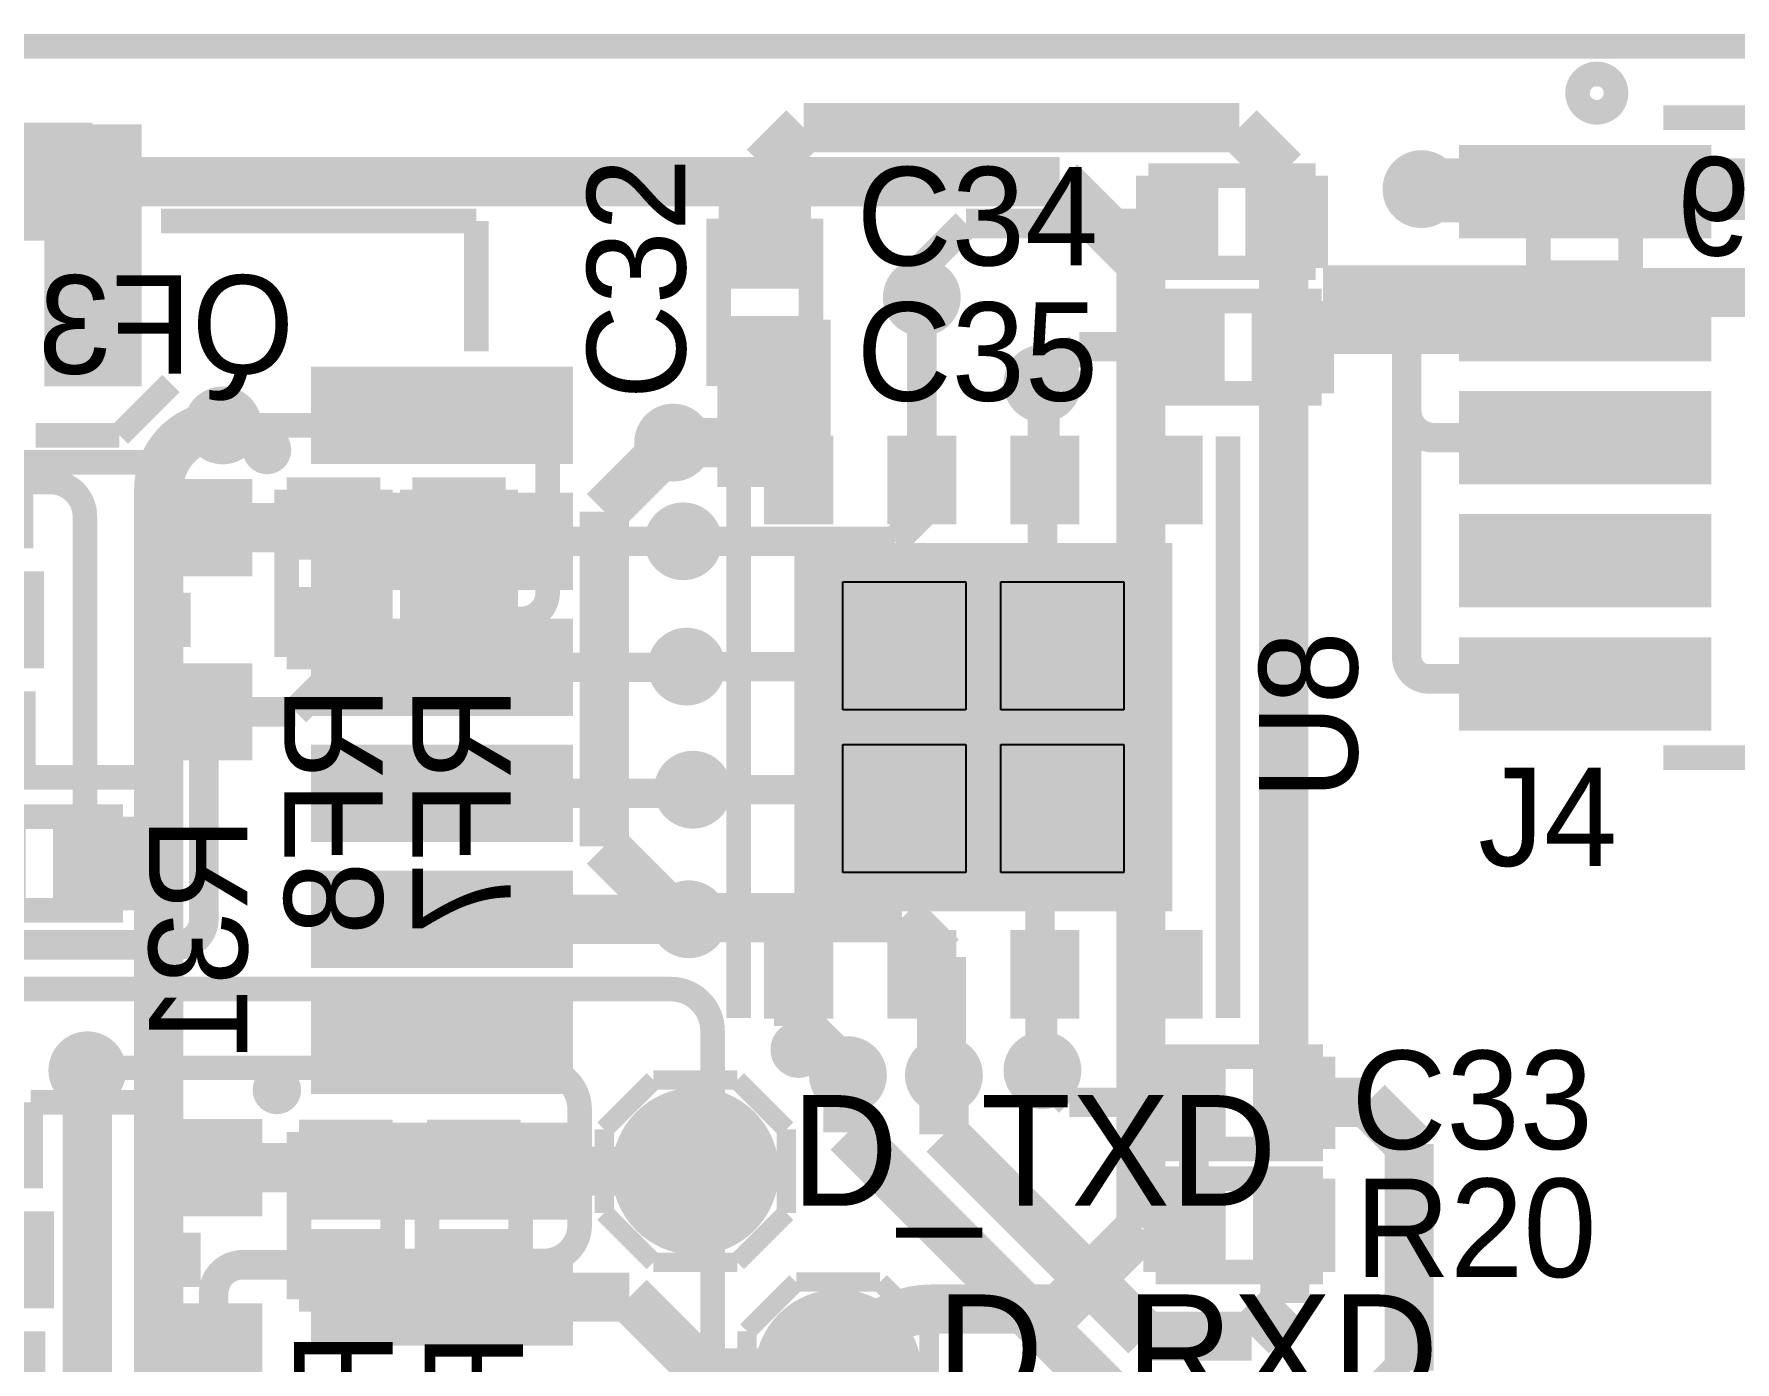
# Model space of a CAD drawing. Header units: millimetres. Extents: x 2.38 to 5.41, y 1.88 to 4.71.
# Drawn here: x 3.759 to 4.45, y 4.005 to 4.544 of the extents above; entities that cross this region are included whole.
import ezdxf

# ---------------------------------------------------------------- set-up
doc = ezdxf.new("R2010")
doc.units = ezdxf.units.MM
doc.header["$MEASUREMENT"] = 0
for name, color, linetype in [('BottomLayer', 5, 'Continuous'), ('BottomOverlay', 54, 'Continuous'), ('BottomPaste', 16, 'Continuous'), ('BottomSolder', 6, 'Continuous'), ('Mechanical2', 216, 'Continuous'), ('MultiLayer', 9, 'Continuous'), ('TopLayer', 1, 'Continuous'), ('TopOverlay', 2, 'Continuous'), ('TopPaste', 8, 'Continuous'), ('TopSolder', 216, 'Continuous'), ('ViaHoleLayer', 16, 'Continuous')]:
    doc.layers.add(name, color=color, linetype=linetype)

# ---------------------------------------------------------------- blocks, each defined once
blk = doc.blocks.new('TEST_POINT_3')
at = {"layer": 'TopLayer', "const_width": 0.03}
blk.add_lwpolyline([(-0.015, 0, 1), (0.015, 0, 1)], format="xyb", close=True, dxfattribs=at)
at = {"layer": 'TopOverlay', "const_width": 0.00787}
for points in [[(-0.037, 0.017), (-0.017, 0.037)], [(-0.017, 0.037), (0.017, 0.037)], [(-0.017, 0.037), (0.017, 0.037)], [(0.017, 0.037), (0.037, 0.017)], [(-0.037, -0.017), (-0.037, 0.017)], [(0.037, -0.017), (0.037, 0.017)], [(-0.037, -0.017), (-0.017, -0.037)], [(0.017, -0.037), (0.037, -0.017)], [(-0.017, -0.037), (0.017, -0.037)], [(-0.017, -0.037), (0.017, -0.037)]]:
    blk.add_lwpolyline(points, dxfattribs=at)
at = {"layer": 'TopPaste', "const_width": 0.03}
blk.add_lwpolyline([(-0.015, 0, 1), (0.015, 0, 1)], format="xyb", close=True, dxfattribs=at)
at = {"layer": 'TopSolder', "const_width": 0.034}
blk.add_lwpolyline([(-0.017, 0, 1), (0.017, 0, 1)], format="xyb", close=True, dxfattribs=at)
blk = doc.blocks.new('TEST_POINT_4')
at = {"layer": 'TopLayer', "const_width": 0.03}
blk.add_lwpolyline([(-0.015, 0, 1), (0.015, 0, 1)], format="xyb", close=True, dxfattribs=at)
at = {"layer": 'TopOverlay', "const_width": 0.00787}
for points in [[(-0.037, 0.017), (-0.017, 0.037)], [(-0.017, 0.037), (0.017, 0.037)], [(-0.017, 0.037), (0.017, 0.037)], [(0.017, 0.037), (0.037, 0.017)], [(-0.037, -0.017), (-0.037, 0.017)], [(0.037, -0.017), (0.037, 0.017)], [(-0.037, -0.017), (-0.017, -0.037)], [(0.017, -0.037), (0.037, -0.017)], [(-0.017, -0.037), (0.017, -0.037)], [(-0.017, -0.037), (0.017, -0.037)]]:
    blk.add_lwpolyline(points, dxfattribs=at)
at = {"layer": 'TopPaste', "const_width": 0.03}
blk.add_lwpolyline([(-0.015, 0, 1), (0.015, 0, 1)], format="xyb", close=True, dxfattribs=at)
at = {"layer": 'TopSolder', "const_width": 0.034}
blk.add_lwpolyline([(-0.017, 0, 1), (0.017, 0, 1)], format="xyb", close=True, dxfattribs=at)
blk = doc.blocks.new('SIM_ST_MFF2_36')
at = {"layer": 'TopLayer'}
for points in [[(-0.11437, 0.06496), (-0.08642, 0.06496), (-0.11437, 0.08504), (-0.08642, 0.08504)], [(0.08642, 0.06496), (0.11437, 0.06496), (0.08642, 0.08504), (0.11437, 0.08504)], [(-0.07087, -0.07283), (0.07087, -0.07283), (-0.07087, 0.07283), (0.07087, 0.07283)], [(-0.11437, 0.01496), (-0.08642, 0.01496), (-0.11437, 0.03504), (-0.08642, 0.03504)], [(0.08642, 0.01496), (0.11437, 0.01496), (0.08642, 0.03504), (0.11437, 0.03504)], [(-0.11437, -0.03504), (-0.08642, -0.03504), (-0.11437, -0.01496), (-0.08642, -0.01496)], [(0.08642, -0.03504), (0.11437, -0.03504), (0.08642, -0.01496), (0.11437, -0.01496)], [(-0.11437, -0.08504), (-0.08642, -0.08504), (-0.11437, -0.06496), (-0.08642, -0.06496)], [(0.08642, -0.08504), (0.11437, -0.08504), (0.08642, -0.06496), (0.11437, -0.06496)]]:
    blk.add_solid(points, dxfattribs=at)
at = {"layer": 'TopOverlay', "const_width": 0.01}
for points in [[(-0.11811, 0.09943), (0.11811, 0.09943)], [(-0.11811, -0.09943), (0.11811, -0.09943)]]:
    blk.add_lwpolyline(points, dxfattribs=at)
at = {"layer": 'TopOverlay'}
for points, const_width in [([(-0.12543, 0.075, 1), (-0.13657, 0.075, 1)], 0.01181), ([(-0.13952, 0.075, 1), (-0.13362, 0.075, 1)], 0.00591), ([(-0.12838, 0.075, 1), (-0.12248, 0.075, 1)], 0.00591)]:
    blk.add_lwpolyline(points, format="xyb", close=True, dxfattribs=dict(at, const_width=const_width))
at = {"layer": 'TopPaste'}
for p, q in [((-0.05906, 0.00709), (-0.05906, 0.05709)), ((-0.05906, 0.05709), (-0.00709, 0.05709)), ((-0.00709, 0.05709), (-0.00709, 0.00709)), ((0.00709, 0.00709), (0.00709, 0.05709)), ((0.00709, 0.05709), (0.05906, 0.05709)), ((0.05906, 0.05709), (0.05906, 0.00709)), ((-0.00709, 0.00709), (-0.05906, 0.00709)), ((0.05906, 0.00709), (0.00709, 0.00709)), ((-0.05906, -0.05709), (-0.05906, -0.00709)), ((-0.05906, -0.00709), (-0.00709, -0.00709)), ((-0.00709, -0.00709), (-0.00709, -0.05709)), ((0.00709, -0.05709), (0.00709, -0.00709)), ((0.00709, -0.00709), (0.05906, -0.00709)), ((0.05906, -0.00709), (0.05906, -0.05709)), ((-0.00709, -0.05709), (-0.05906, -0.05709)), ((0.05906, -0.05709), (0.00709, -0.05709))]:
    blk.add_line(p, q, dxfattribs=at)
for points in [[(-0.11437, 0.06496), (-0.08642, 0.06496), (-0.11437, 0.08504), (-0.08642, 0.08504)], [(0.08642, 0.06496), (0.11437, 0.06496), (0.08642, 0.08504), (0.11437, 0.08504)], [(-0.07087, -0.07283), (0.07087, -0.07283), (-0.07087, 0.07283), (0.07087, 0.07283)], [(-0.11437, 0.01496), (-0.08642, 0.01496), (-0.11437, 0.03504), (-0.08642, 0.03504)], [(0.08642, 0.01496), (0.11437, 0.01496), (0.08642, 0.03504), (0.11437, 0.03504)], [(-0.11437, -0.03504), (-0.08642, -0.03504), (-0.11437, -0.01496), (-0.08642, -0.01496)], [(0.08642, -0.03504), (0.11437, -0.03504), (0.08642, -0.01496), (0.11437, -0.01496)], [(-0.11437, -0.08504), (-0.08642, -0.08504), (-0.11437, -0.06496), (-0.08642, -0.06496)], [(0.08642, -0.08504), (0.11437, -0.08504), (0.08642, -0.06496), (0.11437, -0.06496)]]:
    blk.add_solid(points, dxfattribs=at)
at = {"layer": 'TopSolder'}
for points in [[(-0.11837, 0.06096), (-0.08242, 0.06096), (-0.11837, 0.08904), (-0.08242, 0.08904)], [(0.08242, 0.06096), (0.11837, 0.06096), (0.08242, 0.08904), (0.11837, 0.08904)], [(-0.07487, -0.07683), (0.07487, -0.07683), (-0.07487, 0.07683), (0.07487, 0.07683)], [(-0.11837, 0.01096), (-0.08242, 0.01096), (-0.11837, 0.03904), (-0.08242, 0.03904)], [(0.08242, 0.01096), (0.11837, 0.01096), (0.08242, 0.03904), (0.11837, 0.03904)], [(-0.11837, -0.03904), (-0.08242, -0.03904), (-0.11837, -0.01096), (-0.08242, -0.01096)], [(0.08242, -0.03904), (0.11837, -0.03904), (0.08242, -0.01096), (0.11837, -0.01096)], [(-0.11837, -0.08904), (-0.08242, -0.08904), (-0.11837, -0.06096), (-0.08242, -0.06096)], [(0.08242, -0.08904), (0.11837, -0.08904), (0.08242, -0.06096), (0.11837, -0.06096)]]:
    blk.add_solid(points, dxfattribs=at)
blk = doc.blocks.new('UC200T_37')
at = {"layer": 'TopLayer'}
for points in [[(-0.66929, -0.15354), (-0.57087, -0.15354), (-0.66929, -0.12205), (-0.57087, -0.12205)], [(-0.66929, -0.20472), (-0.57087, -0.20472), (-0.66929, -0.17323), (-0.57087, -0.17323)], [(-0.66929, -0.25591), (-0.57087, -0.25591), (-0.66929, -0.22441), (-0.57087, -0.22441)], [(-0.66929, -0.30709), (-0.57087, -0.30709), (-0.66929, -0.27559), (-0.57087, -0.27559)], [(-0.66929, -0.35827), (-0.57087, -0.35827), (-0.66929, -0.32677), (-0.57087, -0.32677)], [(-0.66929, -0.40945), (-0.57087, -0.40945), (-0.66929, -0.37795), (-0.57087, -0.37795)], [(-0.66929, -0.46063), (-0.57087, -0.46063), (-0.66929, -0.42913), (-0.57087, -0.42913)], [(-0.66929, -0.51181), (-0.57087, -0.51181), (-0.66929, -0.48031), (-0.57087, -0.48031)], [(-0.4626, -0.61024), (-0.4626, -0.51181), (-0.49409, -0.61024), (-0.49409, -0.51181)]]:
    blk.add_solid(points, dxfattribs=at)
at = {"layer": 'TopOverlay', "const_width": 0.01}
for points in [[(-0.634, -0.522), (-0.634, -0.575)], [(-0.506, -0.575), (-0.634, -0.575)]]:
    blk.add_lwpolyline(points, dxfattribs=at)
at = {"layer": 'TopPaste'}
for points in [[(-0.66929, -0.15354), (-0.57087, -0.15354), (-0.66929, -0.12205), (-0.57087, -0.12205)], [(-0.66929, -0.20472), (-0.57087, -0.20472), (-0.66929, -0.17323), (-0.57087, -0.17323)], [(-0.66929, -0.25591), (-0.57087, -0.25591), (-0.66929, -0.22441), (-0.57087, -0.22441)], [(-0.66929, -0.30709), (-0.57087, -0.30709), (-0.66929, -0.27559), (-0.57087, -0.27559)], [(-0.66929, -0.35827), (-0.57087, -0.35827), (-0.66929, -0.32677), (-0.57087, -0.32677)], [(-0.66929, -0.40945), (-0.57087, -0.40945), (-0.66929, -0.37795), (-0.57087, -0.37795)], [(-0.66929, -0.46063), (-0.57087, -0.46063), (-0.66929, -0.42913), (-0.57087, -0.42913)], [(-0.66929, -0.51181), (-0.57087, -0.51181), (-0.66929, -0.48031), (-0.57087, -0.48031)], [(-0.4626, -0.61024), (-0.4626, -0.51181), (-0.49409, -0.61024), (-0.49409, -0.51181)]]:
    blk.add_solid(points, dxfattribs=at)
at = {"layer": 'TopSolder'}
for points in [[(-0.67329, -0.15754), (-0.56687, -0.15754), (-0.67329, -0.11805), (-0.56687, -0.11805)], [(-0.67329, -0.20872), (-0.56687, -0.20872), (-0.67329, -0.16923), (-0.56687, -0.16923)], [(-0.67329, -0.25991), (-0.56687, -0.25991), (-0.67329, -0.22041), (-0.56687, -0.22041)], [(-0.67329, -0.31109), (-0.56687, -0.31109), (-0.67329, -0.27159), (-0.56687, -0.27159)], [(-0.67329, -0.36227), (-0.56687, -0.36227), (-0.67329, -0.32277), (-0.56687, -0.32277)], [(-0.67329, -0.41345), (-0.56687, -0.41345), (-0.67329, -0.37395), (-0.56687, -0.37395)], [(-0.67329, -0.46463), (-0.56687, -0.46463), (-0.67329, -0.42513), (-0.56687, -0.42513)], [(-0.67329, -0.51581), (-0.56687, -0.51581), (-0.67329, -0.47631), (-0.56687, -0.47631)], [(-0.4586, -0.61424), (-0.4586, -0.50781), (-0.49809, -0.61424), (-0.49809, -0.50781)]]:
    blk.add_solid(points, dxfattribs=at)
blk = doc.blocks.new('R__0402_B_77')
at = {"layer": 'BottomLayer'}
for points in [[(-0.0275, 0.0125), (-0.0275, -0.0125), (-0.0095, 0.0125), (-0.0095, -0.0125)], [(0.0095, 0.0125), (0.0095, -0.0125), (0.0275, 0.0125), (0.0275, -0.0125)]]:
    blk.add_solid(points, dxfattribs=at)
at = {"layer": 'BottomOverlay', "const_width": 0.01}
for points in [[(-0.034, -0.019), (-0.034, 0.019)], [(0.034, 0.019), (-0.034, 0.019)], [(0.034, -0.019), (0.034, 0.019)], [(0.034, -0.019), (-0.034, -0.019)]]:
    blk.add_lwpolyline(points, dxfattribs=at)
at = {"layer": 'BottomPaste'}
for points in [[(-0.0275, 0.0125), (-0.0275, -0.0125), (-0.0095, 0.0125), (-0.0095, -0.0125)], [(0.0095, 0.0125), (0.0095, -0.0125), (0.0275, 0.0125), (0.0275, -0.0125)]]:
    blk.add_solid(points, dxfattribs=at)
at = {"layer": 'BottomSolder'}
for points in [[(-0.0315, 0.0165), (-0.0315, -0.0165), (-0.0055, 0.0165), (-0.0055, -0.0165)], [(0.0055, 0.0165), (0.0055, -0.0165), (0.0315, 0.0165), (0.0315, -0.0165)]]:
    blk.add_solid(points, dxfattribs=at)
blk = doc.blocks.new('R__0402_B_78')
at = {"layer": 'BottomLayer'}
for points in [[(-0.0275, 0.0125), (-0.0275, -0.0125), (-0.0095, 0.0125), (-0.0095, -0.0125)], [(0.0095, 0.0125), (0.0095, -0.0125), (0.0275, 0.0125), (0.0275, -0.0125)]]:
    blk.add_solid(points, dxfattribs=at)
at = {"layer": 'BottomOverlay', "const_width": 0.01}
for points in [[(-0.034, -0.019), (-0.034, 0.019)], [(0.034, 0.019), (-0.034, 0.019)], [(0.034, -0.019), (0.034, 0.019)], [(0.034, -0.019), (-0.034, -0.019)]]:
    blk.add_lwpolyline(points, dxfattribs=at)
at = {"layer": 'BottomPaste'}
for points in [[(-0.0275, 0.0125), (-0.0275, -0.0125), (-0.0095, 0.0125), (-0.0095, -0.0125)], [(0.0095, 0.0125), (0.0095, -0.0125), (0.0275, 0.0125), (0.0275, -0.0125)]]:
    blk.add_solid(points, dxfattribs=at)
at = {"layer": 'BottomSolder'}
for points in [[(-0.0315, 0.0165), (-0.0315, -0.0165), (-0.0055, 0.0165), (-0.0055, -0.0165)], [(0.0055, 0.0165), (0.0055, -0.0165), (0.0315, 0.0165), (0.0315, -0.0165)]]:
    blk.add_solid(points, dxfattribs=at)
blk = doc.blocks.new('R__0402_B_87')
at = {"layer": 'BottomLayer'}
for points in [[(-0.0275, 0.0125), (-0.0275, -0.0125), (-0.0095, 0.0125), (-0.0095, -0.0125)], [(0.0095, 0.0125), (0.0095, -0.0125), (0.0275, 0.0125), (0.0275, -0.0125)]]:
    blk.add_solid(points, dxfattribs=at)
at = {"layer": 'BottomOverlay', "const_width": 0.01}
for points in [[(-0.034, -0.019), (-0.034, 0.019)], [(-0.034, 0.019), (0.034, 0.019)], [(0.034, -0.019), (0.034, 0.019)], [(-0.034, -0.019), (0.034, -0.019)]]:
    blk.add_lwpolyline(points, dxfattribs=at)
at = {"layer": 'BottomPaste'}
for points in [[(-0.0275, 0.0125), (-0.0275, -0.0125), (-0.0095, 0.0125), (-0.0095, -0.0125)], [(0.0095, 0.0125), (0.0095, -0.0125), (0.0275, 0.0125), (0.0275, -0.0125)]]:
    blk.add_solid(points, dxfattribs=at)
at = {"layer": 'BottomSolder'}
for points in [[(-0.0315, 0.0165), (-0.0315, -0.0165), (-0.0055, 0.0165), (-0.0055, -0.0165)], [(0.0055, 0.0165), (0.0055, -0.0165), (0.0315, 0.0165), (0.0315, -0.0165)]]:
    blk.add_solid(points, dxfattribs=at)
blk = doc.blocks.new('R__0402_96')
at = {"layer": 'TopLayer'}
for points in [[(-0.0095, -0.0125), (-0.0095, 0.0125), (-0.0275, -0.0125), (-0.0275, 0.0125)], [(0.0275, -0.0125), (0.0275, 0.0125), (0.0095, -0.0125), (0.0095, 0.0125)]]:
    blk.add_solid(points, dxfattribs=at)
at = {"layer": 'TopOverlay', "const_width": 0.01}
for points in [[(0.034, 0.019), (-0.034, 0.019)], [(-0.034, 0.019), (-0.034, -0.019)], [(0.034, 0.019), (0.034, -0.019)], [(0.034, -0.019), (-0.034, -0.019)]]:
    blk.add_lwpolyline(points, dxfattribs=at)
at = {"layer": 'TopPaste'}
for points in [[(-0.0095, -0.0125), (-0.0095, 0.0125), (-0.0275, -0.0125), (-0.0275, 0.0125)], [(0.0275, -0.0125), (0.0275, 0.0125), (0.0095, -0.0125), (0.0095, 0.0125)]]:
    blk.add_solid(points, dxfattribs=at)
at = {"layer": 'TopSolder'}
for points in [[(-0.0055, -0.0165), (-0.0055, 0.0165), (-0.0315, -0.0165), (-0.0315, 0.0165)], [(0.0315, -0.0165), (0.0315, 0.0165), (0.0055, -0.0165), (0.0055, 0.0165)]]:
    blk.add_solid(points, dxfattribs=at)
blk = doc.blocks.new('R__0402_B_100')
at = {"layer": 'BottomLayer'}
for points in [[(-0.0275, 0.0125), (-0.0275, -0.0125), (-0.0095, 0.0125), (-0.0095, -0.0125)], [(0.0095, 0.0125), (0.0095, -0.0125), (0.0275, 0.0125), (0.0275, -0.0125)]]:
    blk.add_solid(points, dxfattribs=at)
at = {"layer": 'BottomOverlay', "const_width": 0.01}
for points in [[(-0.034, -0.019), (-0.034, 0.019)], [(0.034, 0.019), (-0.034, 0.019)], [(0.034, -0.019), (0.034, 0.019)], [(0.034, -0.019), (-0.034, -0.019)]]:
    blk.add_lwpolyline(points, dxfattribs=at)
at = {"layer": 'BottomPaste'}
for points in [[(-0.0275, 0.0125), (-0.0275, -0.0125), (-0.0095, 0.0125), (-0.0095, -0.0125)], [(0.0095, 0.0125), (0.0095, -0.0125), (0.0275, 0.0125), (0.0275, -0.0125)]]:
    blk.add_solid(points, dxfattribs=at)
at = {"layer": 'BottomSolder'}
for points in [[(-0.0315, 0.0165), (-0.0315, -0.0165), (-0.0055, 0.0165), (-0.0055, -0.0165)], [(0.0055, 0.0165), (0.0055, -0.0165), (0.0315, 0.0165), (0.0315, -0.0165)]]:
    blk.add_solid(points, dxfattribs=at)
blk = doc.blocks.new('R__0402_B_102')
at = {"layer": 'BottomLayer'}
for points in [[(-0.0275, 0.0125), (-0.0275, -0.0125), (-0.0095, 0.0125), (-0.0095, -0.0125)], [(0.0095, 0.0125), (0.0095, -0.0125), (0.0275, 0.0125), (0.0275, -0.0125)]]:
    blk.add_solid(points, dxfattribs=at)
at = {"layer": 'BottomOverlay', "const_width": 0.01}
for points in [[(-0.034, -0.019), (-0.034, 0.019)], [(0.034, 0.019), (-0.034, 0.019)], [(0.034, -0.019), (0.034, 0.019)], [(0.034, -0.019), (-0.034, -0.019)]]:
    blk.add_lwpolyline(points, dxfattribs=at)
at = {"layer": 'BottomPaste'}
for points in [[(-0.0275, 0.0125), (-0.0275, -0.0125), (-0.0095, 0.0125), (-0.0095, -0.0125)], [(0.0095, 0.0125), (0.0095, -0.0125), (0.0275, 0.0125), (0.0275, -0.0125)]]:
    blk.add_solid(points, dxfattribs=at)
at = {"layer": 'BottomSolder'}
for points in [[(-0.0315, 0.0165), (-0.0315, -0.0165), (-0.0055, 0.0165), (-0.0055, -0.0165)], [(0.0055, 0.0165), (0.0055, -0.0165), (0.0315, 0.0165), (0.0315, -0.0165)]]:
    blk.add_solid(points, dxfattribs=at)
blk = doc.blocks.new('R__0402_B_103')
at = {"layer": 'BottomLayer'}
for points in [[(-0.0275, 0.0125), (-0.0275, -0.0125), (-0.0095, 0.0125), (-0.0095, -0.0125)], [(0.0095, 0.0125), (0.0095, -0.0125), (0.0275, 0.0125), (0.0275, -0.0125)]]:
    blk.add_solid(points, dxfattribs=at)
at = {"layer": 'BottomOverlay', "const_width": 0.01}
for points in [[(-0.034, -0.019), (-0.034, 0.019)], [(-0.034, 0.019), (0.034, 0.019)], [(0.034, -0.019), (0.034, 0.019)], [(-0.034, -0.019), (0.034, -0.019)]]:
    blk.add_lwpolyline(points, dxfattribs=at)
at = {"layer": 'BottomPaste'}
for points in [[(-0.0275, 0.0125), (-0.0275, -0.0125), (-0.0095, 0.0125), (-0.0095, -0.0125)], [(0.0095, 0.0125), (0.0095, -0.0125), (0.0275, 0.0125), (0.0275, -0.0125)]]:
    blk.add_solid(points, dxfattribs=at)
at = {"layer": 'BottomSolder'}
for points in [[(-0.0315, 0.0165), (-0.0315, -0.0165), (-0.0055, 0.0165), (-0.0055, -0.0165)], [(0.0055, 0.0165), (0.0055, -0.0165), (0.0315, 0.0165), (0.0315, -0.0165)]]:
    blk.add_solid(points, dxfattribs=at)
blk = doc.blocks.new('SOT23_3_B_115')
at = {"layer": 'BottomLayer'}
for points in [[(-0.02166, 0.05807), (-0.05316, 0.05807), (-0.02166, 0.02657), (-0.05316, 0.02657)], [(0.05314, 0.05807), (0.02165, 0.05807), (0.05314, 0.02657), (0.02165, 0.02657)], [(0.01574, -0.02657), (-0.01575, -0.02657), (0.01574, -0.05807), (-0.01575, -0.05807)]]:
    blk.add_solid(points, dxfattribs=at)
at = {"layer": 'BottomOverlay'}
for points, const_width in [([(-0.06409, 0.068, 1), (-0.07393, 0.068, 1)], 0.00984), ([(-0.07639, 0.068, 1), (-0.07147, 0.068, 1)], 0.00492), ([(-0.06655, 0.068, 1), (-0.06162, 0.068, 1)], 0.00492)]:
    blk.add_lwpolyline(points, format="xyb", close=True, dxfattribs=dict(at, const_width=const_width))
at = {"layer": 'BottomOverlay', "const_width": 0.01}
for points in [[(-0.06401, -0.032), (-0.06401, 0.03)], [(0.01099, 0.032), (-0.01101, 0.032)], [(0.06399, -0.031), (0.06399, 0.03)], [(-0.02901, -0.032), (-0.06401, -0.032)], [(0.06399, -0.031), (0.02899, -0.031)]]:
    blk.add_lwpolyline(points, dxfattribs=at)
at = {"layer": 'BottomPaste'}
for points in [[(-0.02166, 0.05807), (-0.05316, 0.05807), (-0.02166, 0.02657), (-0.05316, 0.02657)], [(0.05314, 0.05807), (0.02165, 0.05807), (0.05314, 0.02657), (0.02165, 0.02657)], [(0.01574, -0.02657), (-0.01575, -0.02657), (0.01574, -0.05807), (-0.01575, -0.05807)]]:
    blk.add_solid(points, dxfattribs=at)
at = {"layer": 'BottomSolder'}
for points in [[(-0.01766, 0.06207), (-0.05716, 0.06207), (-0.01766, 0.02257), (-0.05716, 0.02257)], [(0.05714, 0.06207), (0.01765, 0.06207), (0.05714, 0.02257), (0.01765, 0.02257)], [(0.01974, -0.02257), (-0.01975, -0.02257), (0.01974, -0.06207), (-0.01975, -0.06207)]]:
    blk.add_solid(points, dxfattribs=at)
blk = doc.blocks.new('SOT23_3_B_121')
at = {"layer": 'BottomLayer'}
for points in [[(-0.02166, 0.05807), (-0.05316, 0.05807), (-0.02166, 0.02657), (-0.05316, 0.02657)], [(0.05314, 0.05807), (0.02165, 0.05807), (0.05314, 0.02657), (0.02165, 0.02657)], [(0.01574, -0.02657), (-0.01575, -0.02657), (0.01574, -0.05807), (-0.01575, -0.05807)]]:
    blk.add_solid(points, dxfattribs=at)
at = {"layer": 'BottomOverlay'}
for points, const_width in [([(-0.06409, 0.068, 1), (-0.07393, 0.068, 1)], 0.00984), ([(-0.07639, 0.068, 1), (-0.07147, 0.068, 1)], 0.00492), ([(-0.06655, 0.068, 1), (-0.06162, 0.068, 1)], 0.00492)]:
    blk.add_lwpolyline(points, format="xyb", close=True, dxfattribs=dict(at, const_width=const_width))
at = {"layer": 'BottomOverlay', "const_width": 0.01}
for points in [[(-0.06401, -0.032), (-0.06401, 0.03)], [(0.01099, 0.032), (-0.01101, 0.032)], [(0.06399, -0.031), (0.06399, 0.03)], [(-0.02901, -0.032), (-0.06401, -0.032)], [(0.06399, -0.031), (0.02899, -0.031)]]:
    blk.add_lwpolyline(points, dxfattribs=at)
at = {"layer": 'BottomPaste'}
for points in [[(-0.02166, 0.05807), (-0.05316, 0.05807), (-0.02166, 0.02657), (-0.05316, 0.02657)], [(0.05314, 0.05807), (0.02165, 0.05807), (0.05314, 0.02657), (0.02165, 0.02657)], [(0.01574, -0.02657), (-0.01575, -0.02657), (0.01574, -0.05807), (-0.01575, -0.05807)]]:
    blk.add_solid(points, dxfattribs=at)
at = {"layer": 'BottomSolder'}
for points in [[(-0.01766, 0.06207), (-0.05716, 0.06207), (-0.01766, 0.02257), (-0.05716, 0.02257)], [(0.05714, 0.06207), (0.01765, 0.06207), (0.05714, 0.02257), (0.01765, 0.02257)], [(0.01974, -0.02257), (-0.01975, -0.02257), (0.01974, -0.06207), (-0.01975, -0.06207)]]:
    blk.add_solid(points, dxfattribs=at)
blk = doc.blocks.new('20021121_00010C4LF_140')
at = {"layer": 'TopLayer'}
for points in [[(-0.11496, 0.02953), (-0.08504, 0.02953), (-0.11496, 0.12402), (-0.08504, 0.12402)], [(-0.06496, 0.02953), (-0.03504, 0.02953), (-0.06496, 0.12402), (-0.03504, 0.12402)], [(-0.01496, 0.02953), (0.01496, 0.02953), (-0.01496, 0.12402), (0.01496, 0.12402)], [(0.03504, 0.02953), (0.06496, 0.02953), (0.03504, 0.12402), (0.06496, 0.12402)], [(0.08504, 0.02953), (0.11496, 0.02953), (0.08504, 0.12402), (0.11496, 0.12402)], [(-0.11496, -0.12402), (-0.08504, -0.12402), (-0.11496, -0.02953), (-0.08504, -0.02953)], [(-0.06496, -0.12402), (-0.03504, -0.12402), (-0.06496, -0.02953), (-0.03504, -0.02953)], [(-0.01496, -0.12402), (0.01496, -0.12402), (-0.01496, -0.02953), (0.01496, -0.02953)], [(0.03504, -0.12402), (0.06496, -0.12402), (0.03504, -0.02953), (0.06496, -0.02953)], [(0.08504, -0.12402), (0.11496, -0.12402), (0.08504, -0.02953), (0.11496, -0.02953)]]:
    blk.add_solid(points, dxfattribs=at)
at = {"layer": 'TopOverlay', "const_width": 0.01}
for points in [[(-0.13, -0.045), (-0.13, 0.048)], [(0.13, -0.045), (0.13, 0.048)]]:
    blk.add_lwpolyline(points, dxfattribs=at)
at = {"layer": 'TopOverlay'}
for points, const_width in [([(-0.13219, -0.072, 1), (-0.14781, -0.072, 1)], 0.01), ([(-0.15031, -0.072, 1), (-0.14531, -0.072, 1)], 0.005), ([(-0.13469, -0.072, 1), (-0.12969, -0.072, 1)], 0.005)]:
    blk.add_lwpolyline(points, format="xyb", close=True, dxfattribs=dict(at, const_width=const_width))
at = {"layer": 'TopPaste'}
for points in [[(-0.11496, 0.02953), (-0.08504, 0.02953), (-0.11496, 0.12402), (-0.08504, 0.12402)], [(-0.06496, 0.02953), (-0.03504, 0.02953), (-0.06496, 0.12402), (-0.03504, 0.12402)], [(-0.01496, 0.02953), (0.01496, 0.02953), (-0.01496, 0.12402), (0.01496, 0.12402)], [(0.03504, 0.02953), (0.06496, 0.02953), (0.03504, 0.12402), (0.06496, 0.12402)], [(0.08504, 0.02953), (0.11496, 0.02953), (0.08504, 0.12402), (0.11496, 0.12402)], [(-0.11496, -0.12402), (-0.08504, -0.12402), (-0.11496, -0.02953), (-0.08504, -0.02953)], [(-0.06496, -0.12402), (-0.03504, -0.12402), (-0.06496, -0.02953), (-0.03504, -0.02953)], [(-0.01496, -0.12402), (0.01496, -0.12402), (-0.01496, -0.02953), (0.01496, -0.02953)], [(0.03504, -0.12402), (0.06496, -0.12402), (0.03504, -0.02953), (0.06496, -0.02953)], [(0.08504, -0.12402), (0.11496, -0.12402), (0.08504, -0.02953), (0.11496, -0.02953)]]:
    blk.add_solid(points, dxfattribs=at)
at = {"layer": 'TopSolder'}
for points in [[(-0.11896, 0.02553), (-0.08104, 0.02553), (-0.11896, 0.12802), (-0.08104, 0.12802)], [(-0.06896, 0.02553), (-0.03104, 0.02553), (-0.06896, 0.12802), (-0.03104, 0.12802)], [(-0.01896, 0.02553), (0.01896, 0.02553), (-0.01896, 0.12802), (0.01896, 0.12802)], [(0.03104, 0.02553), (0.06896, 0.02553), (0.03104, 0.12802), (0.06896, 0.12802)], [(0.08104, 0.02553), (0.11896, 0.02553), (0.08104, 0.12802), (0.11896, 0.12802)], [(-0.11896, -0.12802), (-0.08104, -0.12802), (-0.11896, -0.02553), (-0.08104, -0.02553)], [(-0.06896, -0.12802), (-0.03104, -0.12802), (-0.06896, -0.02553), (-0.03104, -0.02553)], [(-0.01896, -0.12802), (0.01896, -0.12802), (-0.01896, -0.02553), (0.01896, -0.02553)], [(0.03104, -0.12802), (0.06896, -0.12802), (0.03104, -0.02553), (0.06896, -0.02553)], [(0.08104, -0.12802), (0.11896, -0.12802), (0.08104, -0.02553), (0.11896, -0.02553)]]:
    blk.add_solid(points, dxfattribs=at)
blk = doc.blocks.new('C__0402_157')
at = {"layer": 'TopLayer'}
for points in [[(-0.0095, -0.0125), (-0.0095, 0.0125), (-0.0275, -0.0125), (-0.0275, 0.0125)], [(0.0275, -0.0125), (0.0275, 0.0125), (0.0095, -0.0125), (0.0095, 0.0125)]]:
    blk.add_solid(points, dxfattribs=at)
at = {"layer": 'TopOverlay', "const_width": 0.01}
for points in [[(-0.034, 0.0185), (0.034, 0.0185)], [(-0.034, -0.019), (-0.034, 0.0185)], [(0.034, -0.019), (0.034, 0.0185)], [(-0.034, -0.019), (0.034, -0.019)]]:
    blk.add_lwpolyline(points, dxfattribs=at)
at = {"layer": 'TopPaste'}
for points in [[(-0.0095, -0.0125), (-0.0095, 0.0125), (-0.0275, -0.0125), (-0.0275, 0.0125)], [(0.0275, -0.0125), (0.0275, 0.0125), (0.0095, -0.0125), (0.0095, 0.0125)]]:
    blk.add_solid(points, dxfattribs=at)
at = {"layer": 'TopSolder'}
for points in [[(-0.0055, -0.0165), (-0.0055, 0.0165), (-0.0315, -0.0165), (-0.0315, 0.0165)], [(0.0315, -0.0165), (0.0315, 0.0165), (0.0055, -0.0165), (0.0055, 0.0165)]]:
    blk.add_solid(points, dxfattribs=at)
blk = doc.blocks.new('C__0402_158')
at = {"layer": 'TopLayer'}
for points in [[(-0.0095, -0.0125), (-0.0095, 0.0125), (-0.0275, -0.0125), (-0.0275, 0.0125)], [(0.0275, -0.0125), (0.0275, 0.0125), (0.0095, -0.0125), (0.0095, 0.0125)]]:
    blk.add_solid(points, dxfattribs=at)
at = {"layer": 'TopOverlay', "const_width": 0.01}
for points in [[(-0.034, 0.0185), (0.034, 0.0185)], [(-0.034, -0.019), (-0.034, 0.0185)], [(0.034, -0.019), (0.034, 0.0185)], [(-0.034, -0.019), (0.034, -0.019)]]:
    blk.add_lwpolyline(points, dxfattribs=at)
at = {"layer": 'TopPaste'}
for points in [[(-0.0095, -0.0125), (-0.0095, 0.0125), (-0.0275, -0.0125), (-0.0275, 0.0125)], [(0.0275, -0.0125), (0.0275, 0.0125), (0.0095, -0.0125), (0.0095, 0.0125)]]:
    blk.add_solid(points, dxfattribs=at)
at = {"layer": 'TopSolder'}
for points in [[(-0.0055, -0.0165), (-0.0055, 0.0165), (-0.0315, -0.0165), (-0.0315, 0.0165)], [(0.0315, -0.0165), (0.0315, 0.0165), (0.0055, -0.0165), (0.0055, 0.0165)]]:
    blk.add_solid(points, dxfattribs=at)
blk = doc.blocks.new('C__0402_159')
at = {"layer": 'TopLayer'}
for points in [[(-0.0095, -0.0125), (-0.0095, 0.0125), (-0.0275, -0.0125), (-0.0275, 0.0125)], [(0.0275, -0.0125), (0.0275, 0.0125), (0.0095, -0.0125), (0.0095, 0.0125)]]:
    blk.add_solid(points, dxfattribs=at)
at = {"layer": 'TopOverlay', "const_width": 0.01}
for points in [[(-0.034, 0.0185), (0.034, 0.0185)], [(-0.034, -0.019), (-0.034, 0.0185)], [(0.034, -0.019), (0.034, 0.0185)], [(-0.034, -0.019), (0.034, -0.019)]]:
    blk.add_lwpolyline(points, dxfattribs=at)
at = {"layer": 'TopPaste'}
for points in [[(-0.0095, -0.0125), (-0.0095, 0.0125), (-0.0275, -0.0125), (-0.0275, 0.0125)], [(0.0275, -0.0125), (0.0275, 0.0125), (0.0095, -0.0125), (0.0095, 0.0125)]]:
    blk.add_solid(points, dxfattribs=at)
at = {"layer": 'TopSolder'}
for points in [[(-0.0055, -0.0165), (-0.0055, 0.0165), (-0.0315, -0.0165), (-0.0315, 0.0165)], [(0.0315, -0.0165), (0.0315, 0.0165), (0.0055, -0.0165), (0.0055, 0.0165)]]:
    blk.add_solid(points, dxfattribs=at)
blk = doc.blocks.new('C__0402_160')
at = {"layer": 'TopLayer'}
for points in [[(-0.0095, -0.0125), (-0.0095, 0.0125), (-0.0275, -0.0125), (-0.0275, 0.0125)], [(0.0275, -0.0125), (0.0275, 0.0125), (0.0095, -0.0125), (0.0095, 0.0125)]]:
    blk.add_solid(points, dxfattribs=at)
at = {"layer": 'TopOverlay', "const_width": 0.01}
for points in [[(-0.034, 0.0185), (0.034, 0.0185)], [(-0.034, 0.0185), (-0.034, -0.019)], [(0.034, 0.0185), (0.034, -0.019)], [(-0.034, -0.019), (0.034, -0.019)]]:
    blk.add_lwpolyline(points, dxfattribs=at)
at = {"layer": 'TopPaste'}
for points in [[(-0.0095, -0.0125), (-0.0095, 0.0125), (-0.0275, -0.0125), (-0.0275, 0.0125)], [(0.0275, -0.0125), (0.0275, 0.0125), (0.0095, -0.0125), (0.0095, 0.0125)]]:
    blk.add_solid(points, dxfattribs=at)
at = {"layer": 'TopSolder'}
for points in [[(-0.0055, -0.0165), (-0.0055, 0.0165), (-0.0315, -0.0165), (-0.0315, 0.0165)], [(0.0315, -0.0165), (0.0315, 0.0165), (0.0055, -0.0165), (0.0055, 0.0165)]]:
    blk.add_solid(points, dxfattribs=at)
blk = doc.blocks.new('C__0402_B_163')
at = {"layer": 'BottomLayer'}
for points in [[(-0.0275, 0.0125), (-0.0275, -0.0125), (-0.0095, 0.0125), (-0.0095, -0.0125)], [(0.0095, 0.0125), (0.0095, -0.0125), (0.0275, 0.0125), (0.0275, -0.0125)]]:
    blk.add_solid(points, dxfattribs=at)
at = {"layer": 'BottomOverlay', "const_width": 0.01}
for points in [[(0.034, 0.019), (-0.034, 0.019)], [(-0.034, -0.0185), (-0.034, 0.019)], [(0.034, -0.0185), (0.034, 0.019)], [(0.034, -0.0185), (-0.034, -0.0185)]]:
    blk.add_lwpolyline(points, dxfattribs=at)
at = {"layer": 'BottomPaste'}
for points in [[(-0.0275, 0.0125), (-0.0275, -0.0125), (-0.0095, 0.0125), (-0.0095, -0.0125)], [(0.0095, 0.0125), (0.0095, -0.0125), (0.0275, 0.0125), (0.0275, -0.0125)]]:
    blk.add_solid(points, dxfattribs=at)
at = {"layer": 'BottomSolder'}
for points in [[(-0.0315, 0.0165), (-0.0315, -0.0165), (-0.0055, 0.0165), (-0.0055, -0.0165)], [(0.0055, 0.0165), (0.0055, -0.0165), (0.0315, 0.0165), (0.0315, -0.0165)]]:
    blk.add_solid(points, dxfattribs=at)

msp = doc.modelspace()

# ---------------------------------------------------------------- linework, layer by layer
at = {"layer": 'BottomLayer'}
for points, const_width in [([(3.7675, 4.484), (4.176, 4.484)], 0.02), ([(4.176, 4.484), (4.209, 4.451)], 0.02), ([(4.323, 4.481), (4.48358, 4.481)], 0.025), ([(4.209, 4.059), (4.209, 4.451)], 0.02), ([(4.389, 4.439), (4.46658, 4.439)], 0.02), ([(4.12, 4.349), (4.12, 4.437)], 0.012), ([(4.169, 4.307), (4.169, 4.402)], 0.012), ([(3.836, 4.385), (3.955, 4.385)], 0.01), ([(3.991, 4.35), (4.019, 4.378)], 0.02), ([(3.968, 4.372), (3.968, 4.373)], 0.01), ([(3.968, 4.317), (3.968, 4.372)], 0.01), ([(3.678, 4.362), (3.766, 4.362)], 0.01), ([(3.82832, 4.34341), (3.881, 4.34341)], 0.02), ([(3.881, 4.34341), (3.932, 4.34341)], 0.02), ([(3.991, 4.214), (3.991, 4.35)], 0.02), ([(4.10891, 4.33791), (4.12, 4.349)], 0.012), ([(3.78, 4.207), (3.78, 4.348)], 0.01), ([(4.02309, 4.33791), (4.10891, 4.33791)], 0.012), ([(4.149, 4.287), (4.169, 4.307)], 0.012), ([(3.879, 4.282), (3.879, 4.304)], 0.012), ([(3.932, 4.30641), (3.95741, 4.30641)], 0.01), ([(4.02445, 4.287), (4.149, 4.287)], 0.012), ([(3.8656, 4.2686), (3.879, 4.282)], 0.012), ([(3.82832, 4.18432), (3.82832, 4.2686)], 0.012), ([(3.82832, 4.2686), (3.8656, 4.2686)], 0.012), ([(4.027, 4.237), (4.156, 4.237)], 0.012), ([(4.156, 4.237), (4.168, 4.225)], 0.012), ([(4.168, 4.124), (4.168, 4.225)], 0.012), ([(3.991, 4.214), (4.02064, 4.18436)], 0.02), ([(4.025, 4.185), (4.112, 4.185)], 0.02), ([(4.112, 4.185), (4.128, 4.169)], 0.02), ([(4.02064, 4.18436), (4.02536, 4.18436)], 0.02), ([(3.591, 4.174), (3.818, 4.174)], 0.012), ([(4.128, 4.122), (4.128, 4.169)], 0.02), ([(3.741, 4.156), (4.017, 4.156)], 0.01), ([(4.035, 3.852), (4.035, 4.139)], 0.01), ([(3.78, 4.124), (3.964, 4.124)], 0.01), ([(4.168, 4.124), (4.169, 4.123)], 0.012), ([(3.981, 4.06), (3.981, 4.107)], 0.01), ([(3.83232, 4.08341), (3.88509, 4.08341)], 0.02), ([(3.886, 4.0825), (3.938, 4.0825)], 0.02), ([(4.176, 4.026), (4.209, 4.059)], 0.02), ([(3.844, 4.044), (3.887, 4.044)], 0.012), ([(3.938, 4.0455), (3.9665, 4.0455)], 0.01), ([(3.83232, 4.0086), (3.83232, 4.03232)], 0.012), ([(4.124, 4.026), (4.176, 4.026)], 0.02), ([(3.83232, 3.95053), (3.83232, 4.0086)], 0.012)]:
    msp.add_lwpolyline(points, dxfattribs=dict(at, const_width=const_width))
for points, const_width in [([(4.31709, 4.481, 1), (4.32891, 4.481, 1)], 0.01181), ([(4.11409, 4.437, 1), (4.12591, 4.437, 1)], 0.01181), ([(4.29409, 4.431, 1), (4.30591, 4.431, 1)], 0.01181), ([(4.16309, 4.402, 1), (4.17491, 4.402, 1)], 0.01181), ([(3.83009, 4.385, 1), (3.84191, 4.385, 1)], 0.01181), ([(3.8325, 4.384, 1), (3.8375, 4.384, 1)], 0.005), ([(3.8345, 4.386, 1), (3.8395, 4.386, 1)], 0.005), ([(3.9525, 4.385, 1), (3.9575, 4.385, 1)], 0.005), ([(4.01309, 4.378, 1), (4.02491, 4.378, 1)], 0.01181), ([(3.9655, 4.372, 1), (3.9705, 4.372, 1)], 0.005), ([(3.7635, 4.362, 1), (3.7685, 4.362, 1)], 0.005), ([(3.7775, 4.348, 1), (3.7825, 4.348, 1)], 0.005), ([(4.01719, 4.33791, 1), (4.029, 4.33791, 1)], 0.01181), ([(3.9655, 4.317, 1), (3.9705, 4.317, 1)], 0.005), ([(3.95491, 4.30641, 1), (3.95991, 4.30641, 1)], 0.005), ([(4.01854, 4.287, 1), (4.03035, 4.287, 1)], 0.01181), ([(4.02109, 4.237, 1), (4.03291, 4.237, 1)], 0.01181), ([(4.01946, 4.18436, 1), (4.03127, 4.18436, 1)], 0.01181), ([(3.82532, 4.18432, 1), (3.83132, 4.18432, 1)], 0.006), ([(3.815, 4.174, 1), (3.821, 4.174, 1)], 0.006), ([(4.0155, 4.156, 1), (4.0205, 4.156, 1)], 0.005), ([(4.0325, 4.139, 1), (4.0375, 4.139, 1)], 0.005), ([(3.77509, 4.123, 1), (3.78691, 4.123, 1)], 0.01181), ([(4.08409, 4.121, 1), (4.09591, 4.121, 1)], 0.01181), ([(4.12309, 4.121, 1), (4.13491, 4.121, 1)], 0.01181), ([(4.16309, 4.123, 1), (4.17491, 4.123, 1)], 0.01181), ([(3.9615, 4.124, 1), (3.9665, 4.124, 1)], 0.005), ([(3.9785, 4.107, 1), (3.9835, 4.107, 1)], 0.005), ([(3.88009, 4.08341, 1), (3.89009, 4.08341, 1)], 0.01), ([(3.881, 4.0825, 1), (3.891, 4.0825, 1)], 0.01), ([(3.9785, 4.06, 1), (3.9835, 4.06, 1)], 0.005), ([(3.841, 4.044, 1), (3.847, 4.044, 1)], 0.006), ([(3.964, 4.0455, 1), (3.969, 4.0455, 1)], 0.005), ([(3.82932, 4.03232, 1), (3.83532, 4.03232, 1)], 0.006), ([(4.119, 4.026, 1), (4.129, 4.026, 1)], 0.01)]:
    msp.add_lwpolyline(points, format="xyb", close=True, dxfattribs=dict(at, const_width=const_width))
for points, const_width in [([(3.835, 4.384, -0.414214), (3.837, 4.386)], 0.01), ([(3.955, 4.385, -0.414214), (3.968, 4.372)], 0.01), ([(3.766, 4.362, -0.414214), (3.78, 4.348)], 0.01), ([(3.968, 4.317, -0.414214), (3.95741, 4.30641)], 0.01), ([(3.82832, 4.18432, -0.414214), (3.818, 4.174)], 0.012), ([(4.018, 4.156, -0.414214), (4.035, 4.139)], 0.01), ([(3.964, 4.124, -0.414214), (3.981, 4.107)], 0.01), ([(3.88509, 4.08341, -0.414214), (3.886, 4.0825)], 0.02), ([(3.981, 4.06, -0.414214), (3.9665, 4.0455)], 0.01), ([(3.83232, 4.03232, -0.414214), (3.844, 4.044)], 0.012), ([(4.086, 3.988, -0.414214), (4.124, 4.026)], 0.02)]:
    msp.add_lwpolyline(points, format="xyb", dxfattribs=dict(at, const_width=const_width))
msp.add_solid([(4.283, 4.414), (4.407, 4.414), (4.283, 4.45), (4.407, 4.45)], dxfattribs=at)
at = {"layer": 'BottomOverlay', "const_width": 0.01}
for points in [[(3.794, 4.381), (3.815, 4.402)], [(3.76, 4.381), (3.794, 4.381)]]:
    msp.add_lwpolyline(points, dxfattribs=at)
at = {"layer": 'BottomSolder', "const_width": 0.01581}
for points in [[(4.31509, 4.481, 1), (4.33091, 4.481, 1)], [(4.11209, 4.437, 1), (4.12791, 4.437, 1)], [(4.29209, 4.431, 1), (4.30791, 4.431, 1)], [(4.16109, 4.402, 1), (4.17691, 4.402, 1)], [(3.82809, 4.385, 1), (3.84391, 4.385, 1)], [(4.01109, 4.378, 1), (4.02691, 4.378, 1)], [(4.01519, 4.33791, 1), (4.031, 4.33791, 1)], [(4.01654, 4.287, 1), (4.03235, 4.287, 1)], [(4.01909, 4.237, 1), (4.03491, 4.237, 1)], [(4.01746, 4.18436, 1), (4.03327, 4.18436, 1)], [(3.77309, 4.123, 1), (3.78891, 4.123, 1)], [(4.08209, 4.121, 1), (4.09791, 4.121, 1)], [(4.12109, 4.121, 1), (4.13691, 4.121, 1)], [(4.16109, 4.123, 1), (4.17691, 4.123, 1)]]:
    msp.add_lwpolyline(points, format="xyb", close=True, dxfattribs=at)
at = {"layer": 'Mechanical2', "const_width": 0.01}
msp.add_lwpolyline([(2.555, 4.539), (5.24, 4.539)], dxfattribs=at)
at = {"layer": 'MultiLayer', "const_width": 0.01181}
for points in [[(4.31709, 4.481, 1), (4.32891, 4.481, 1)], [(4.11409, 4.437, 1), (4.12591, 4.437, 1)], [(4.29409, 4.431, 1), (4.30591, 4.431, 1)], [(4.16309, 4.402, 1), (4.17491, 4.402, 1)], [(3.83009, 4.385, 1), (3.84191, 4.385, 1)], [(4.01309, 4.378, 1), (4.02491, 4.378, 1)], [(4.01719, 4.33791, 1), (4.029, 4.33791, 1)], [(4.01854, 4.287, 1), (4.03035, 4.287, 1)], [(4.02109, 4.237, 1), (4.03291, 4.237, 1)], [(4.01946, 4.18436, 1), (4.03127, 4.18436, 1)], [(3.77509, 4.123, 1), (3.78691, 4.123, 1)], [(4.08409, 4.121, 1), (4.09591, 4.121, 1)], [(4.12309, 4.121, 1), (4.13491, 4.121, 1)], [(4.16309, 4.123, 1), (4.17491, 4.123, 1)]]:
    msp.add_lwpolyline(points, format="xyb", close=True, dxfattribs=at)
at = {"layer": 'TopLayer'}
for points, const_width in [([(4.056, 4.49), (4.072, 4.506)], 0.02), ([(4.072, 4.506), (4.249, 4.506)], 0.02), ([(4.249, 4.506), (4.267, 4.488)], 0.02), ([(4.056, 4.4535), (4.056, 4.49)], 0.02), ([(4.267, 4.417), (4.267, 4.488)], 0.02), ([(4.32541, 4.48), (4.38946, 4.48)], 0.025), ([(4.265, 4.47), (4.26575, 4.46925)], 0.02), ([(4.12, 4.449), (4.138, 4.467)], 0.012), ([(4.138, 4.467), (4.228, 4.467)], 0.012), ([(4.12, 4.437), (4.12, 4.449)], 0.012), ([(4.12, 4.36279), (4.12, 4.437)], 0.012), ([(4.30124, 4.43), (4.329, 4.43)], 0.012), ([(4.329, 4.43), (4.38946, 4.43)], 0.012), ([(4.17, 4.403), (4.184, 4.417)], 0.012), ([(4.184, 4.417), (4.23, 4.417)], 0.012), ([(4.267, 4.11), (4.267, 4.417)], 0.02), ([(4.317, 4.391), (4.317, 4.418)], 0.012), ([(4.17, 4.36279), (4.17, 4.402)], 0.012), ([(4.317, 4.291), (4.317, 4.391)], 0.012), ([(4.019, 4.378), (4.043, 4.378)], 0.02), ([(4.328, 4.38), (4.38946, 4.38)], 0.012), ([(3.81, 3.67649), (3.81, 4.359)], 0.02), ([(3.92507, 4.33791), (4.02309, 4.33791)], 0.012), ([(3.92507, 4.28672), (4.02472, 4.28672)], 0.012), ([(4.02445, 4.287), (4.02472, 4.28672)], 0.012), ([(4.326, 4.282), (4.387, 4.282)], 0.012), ([(4.02554, 4.23554), (4.027, 4.237)], 0.012), ([(3.92507, 4.23554), (4.02554, 4.23554)], 0.012), ([(3.92507, 4.18436), (4.02536, 4.18436)], 0.02), ([(4.07, 4.141), (4.07, 4.162)], 0.02), ([(4.169, 4.123), (4.169, 4.162)], 0.012), ([(4.07, 4.141), (4.09, 4.121)], 0.02), ([(3.781, 3.637), (3.781, 4.123)], 0.02), ([(4.09, 4.09782), (4.09, 4.121)], 0.02), ([(4.129, 4.097), (4.129, 4.121)], 0.02), ([(4.167, 4.123), (4.18, 4.11)], 0.012), ([(4.267, 4.11), (4.301, 4.11)], 0.02), ([(4.301, 4.11), (4.318, 4.093)], 0.02), ([(4.18, 4.11), (4.23, 4.11)], 0.012), ([(4.2305, 4.1075), (4.232, 4.109)], 0.012), ([(4.2305, 4.06), (4.2305, 4.1075)], 0.012), ([(4.09, 4.09782), (4.195, 3.99282)], 0.02), ([(4.129, 4.097), (4.211, 4.015)], 0.02), ([(4.318, 4.001), (4.318, 4.093)], 0.02), ([(3.92507, 4.082), (4.027, 4.082)], 0.02), ([(4.027, 4.082), (4.029, 4.08)], 0.02), ([(4.2675, 4.0285), (4.2675, 4.06)], 0.02), ([(3.92507, 4.03082), (4.00118, 4.03082)], 0.02), ([(4.00118, 4.03082), (4.032, 4)], 0.02), ([(4.254, 4.015), (4.2675, 4.0285)], 0.02), ([(4.211, 4.015), (4.254, 4.015)], 0.02), ([(4.032, 4), (4.086, 4)], 0.02), ([(4.262, 3.945), (4.318, 4.001)], 0.02)]:
    msp.add_lwpolyline(points, dxfattribs=dict(at, const_width=const_width))
for points, const_width in [([(4.32541, 4.48, -0.198912), (4.323, 4.481)], 0.025), ([(4.317, 4.418, -0.414214), (4.329, 4.43)], 0.012), ([(3.81, 4.359, -0.414214), (3.836, 4.385)], 0.02), ([(4.328, 4.38, -0.414214), (4.317, 4.391)], 0.012), ([(4.326, 4.282, -0.414214), (4.317, 4.291)], 0.012)]:
    msp.add_lwpolyline(points, format="xyb", dxfattribs=dict(at, const_width=const_width))
for points, const_width in [([(4.31675, 4.481, 1), (4.32925, 4.481, 1)], 0.0125), ([(4.31709, 4.481, 1), (4.32891, 4.481, 1)], 0.01181), ([(4.31916, 4.48, 1), (4.33166, 4.48, 1)], 0.0125), ([(4.11409, 4.437, 1), (4.12591, 4.437, 1)], 0.01181), ([(4.29409, 4.431, 1), (4.30591, 4.431, 1)], 0.01181), ([(4.326, 4.43, 1), (4.332, 4.43, 1)], 0.006), ([(4.314, 4.418, 1), (4.32, 4.418, 1)], 0.006), ([(4.16309, 4.402, 1), (4.17491, 4.402, 1)], 0.01181), ([(3.83009, 4.385, 1), (3.84191, 4.385, 1)], 0.01181), ([(3.831, 4.385, 1), (3.841, 4.385, 1)], 0.01), ([(4.314, 4.391, 1), (4.32, 4.391, 1)], 0.006), ([(4.01309, 4.378, 1), (4.02491, 4.378, 1)], 0.01181), ([(4.325, 4.38, 1), (4.331, 4.38, 1)], 0.006), ([(3.805, 4.359, 1), (3.815, 4.359, 1)], 0.01), ([(4.01719, 4.33791, 1), (4.029, 4.33791, 1)], 0.01181), ([(4.01854, 4.287, 1), (4.03035, 4.287, 1)], 0.01181), ([(4.314, 4.291, 1), (4.32, 4.291, 1)], 0.006), ([(4.323, 4.282, 1), (4.329, 4.282, 1)], 0.006), ([(4.02109, 4.237, 1), (4.03291, 4.237, 1)], 0.01181), ([(4.01946, 4.18436, 1), (4.03127, 4.18436, 1)], 0.01181), ([(3.77509, 4.123, 1), (3.78691, 4.123, 1)], 0.01181), ([(4.08409, 4.121, 1), (4.09591, 4.121, 1)], 0.01181), ([(4.12309, 4.121, 1), (4.13491, 4.121, 1)], 0.01181), ([(4.16309, 4.123, 1), (4.17491, 4.123, 1)], 0.01181)]:
    msp.add_lwpolyline(points, format="xyb", close=True, dxfattribs=dict(at, const_width=const_width))
msp.add_solid([(4.037, 4.36), (4.083, 4.36), (4.037, 4.428), (4.083, 4.428)], dxfattribs=at)
at = {"layer": 'TopSolder', "const_width": 0.01581}
for points in [[(4.31509, 4.481, 1), (4.33091, 4.481, 1)], [(4.11209, 4.437, 1), (4.12791, 4.437, 1)], [(4.29209, 4.431, 1), (4.30791, 4.431, 1)], [(4.16109, 4.402, 1), (4.17691, 4.402, 1)], [(3.82809, 4.385, 1), (3.84391, 4.385, 1)], [(4.01109, 4.378, 1), (4.02691, 4.378, 1)], [(4.01519, 4.33791, 1), (4.031, 4.33791, 1)], [(4.01654, 4.287, 1), (4.03235, 4.287, 1)], [(4.01909, 4.237, 1), (4.03491, 4.237, 1)], [(4.01746, 4.18436, 1), (4.03327, 4.18436, 1)], [(3.77309, 4.123, 1), (3.78891, 4.123, 1)], [(4.08209, 4.121, 1), (4.09791, 4.121, 1)], [(4.12109, 4.121, 1), (4.13691, 4.121, 1)], [(4.16109, 4.123, 1), (4.17691, 4.123, 1)]]:
    msp.add_lwpolyline(points, format="xyb", close=True, dxfattribs=at)
at = {"layer": 'ViaHoleLayer', "const_width": 0.00591}
for points in [[(4.32005, 4.481, 1), (4.32595, 4.481, 1)], [(4.11705, 4.437, 1), (4.12295, 4.437, 1)], [(4.29705, 4.431, 1), (4.30295, 4.431, 1)], [(4.16605, 4.402, 1), (4.17195, 4.402, 1)], [(3.83305, 4.385, 1), (3.83895, 4.385, 1)], [(4.01605, 4.378, 1), (4.02195, 4.378, 1)], [(4.02014, 4.33791, 1), (4.02605, 4.33791, 1)], [(4.0215, 4.287, 1), (4.0274, 4.287, 1)], [(4.02405, 4.237, 1), (4.02995, 4.237, 1)], [(4.02241, 4.18436, 1), (4.02831, 4.18436, 1)], [(3.77805, 4.123, 1), (3.78395, 4.123, 1)], [(4.08705, 4.121, 1), (4.09295, 4.121, 1)], [(4.12605, 4.121, 1), (4.13195, 4.121, 1)], [(4.16605, 4.123, 1), (4.17195, 4.123, 1)]]:
    msp.add_lwpolyline(points, format="xyb", close=True, dxfattribs=at)

# ---------------------------------------------------------------- block references
for name, p, rotation in [('20021121_00010C4LF_140', (4.46623, 4.38), 270), ('UC200T_37', (3.30499, 3.89302), 180), ('R__0402_B_103', (3.749, 4.484), 360), ('C__0402_B_163', (4.389, 4.4575), 270), ('C__0402_158', (4.246, 4.468), 360), ('C__0402_160', (4.056, 4.435), 90), ('C__0402_157', (4.2485, 4.417), 360), ('SOT23_3_B_115', (3.786, 4.306), 270), ('SIM_ST_MFF2_36', (4.145, 4.26239), 90), ('R__0402_B_77', (3.881, 4.32491), 270), ('R__0402_B_78', (3.932, 4.32491), 270), ('R__0402_B_87', (3.7615, 4.207), 360), ('C__0402_159', (4.249, 4.11), 360), ('SOT23_3_B_121', (3.79, 4.046), 270), ('R__0402_B_100', (3.886, 4.064), 270), ('R__0402_B_102', (3.938, 4.064), 270), ('R__0402_96', (4.249, 4.06), 180)]:
    msp.add_blockref(name, p, dxfattribs=dict(rotation=rotation))
for name, p in [('TEST_POINT_3', (4.028, 4.082)), ('TEST_POINT_4', (4.086, 4))]:
    msp.add_blockref(name, p)

# ---------------------------------------------------------------- texts
at = {"layer": 'BottomOverlay', "text_generation_flag": 2}
msp.add_text('C29', height=0.04, dxfattribs=at).set_placement((4.525, 4.454))
for s, rotation, p in [('QF3', 360, (3.865, 4.406)), ('RF8', 90, (3.901, 4.279)), ('RF7', 90, (3.953, 4.279)), ('R31', 90, (3.846, 4.226)), ('R16', 90, (3.905, 4.017)), ('R13', 90, (3.958, 4.016))]:
    msp.add_text(s, height=0.04, rotation=rotation, dxfattribs=at).set_placement(p)
at = {"layer": 'TopOverlay'}
for s, height, rotation, p in [('C32', 0.04, 90, (4.024, 4.3955)), ('U8', 0.04, 90, (4.297, 4.233)), ('D_TXD', 0.045, 360, (4.067, 4.06795)), ('D_RXD', 0.045, 360, (4.126, 3.98695))]:
    msp.add_text(s, height=height, rotation=rotation, dxfattribs=at).set_placement(p)
for s, p in [('C34', (4.0935, 4.45)), ('C35', (4.0935, 4.395)), ('J4', (4.346, 4.206)), ('C33', (4.2945, 4.091)), ('R20', (4.296, 4.039))]:
    msp.add_text(s, height=0.04, dxfattribs=at).set_placement(p)

doc.saveas('drawing.dxf')
